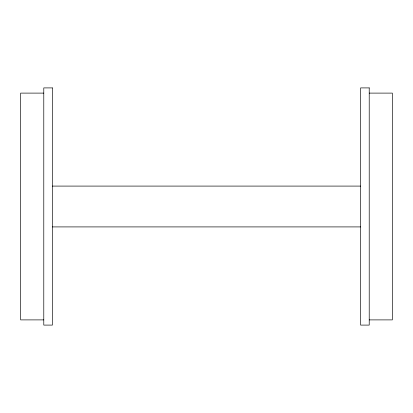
<?xml version="1.0" encoding="UTF-8"?>
<svg xmlns="http://www.w3.org/2000/svg" width="413" height="413" viewBox="0 0 413 413"><rect width="100%" height="100%" fill="white"/><g stroke="black" fill="none" stroke-linecap="round" stroke-linejoin="round"><path stroke-width="0.62" d="M43.783 93.106L20.65 93.106L20.65 319.894L43.783 319.894M369.217 93.106L392.35 93.106L392.35 319.894L369.217 319.894M52.399 186.087L360.601 186.087M52.399 226.913L360.601 226.913M52.399 87.907L43.783 87.907L43.783 325.093L52.399 325.093L52.399 87.907M369.217 87.907L360.601 87.907L360.601 325.093L369.217 325.093L369.217 87.907"/></g></svg>
